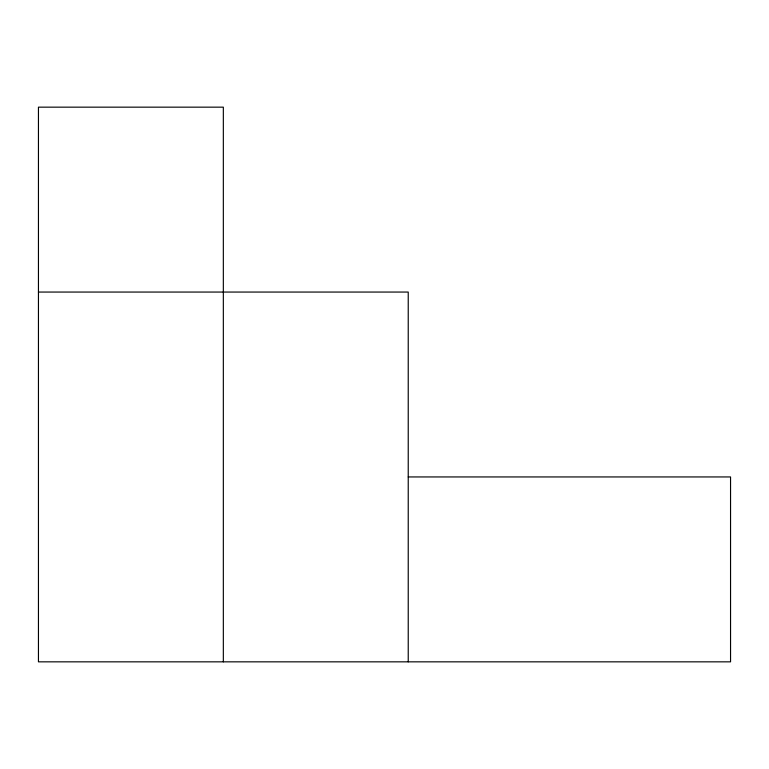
<?xml version="1.0" encoding="UTF-8"?>
<svg xmlns="http://www.w3.org/2000/svg" width="769" height="769" viewBox="0 0 769 769"><rect width="100%" height="100%" fill="white"/><g stroke="black" fill="none" stroke-linecap="round" stroke-linejoin="round"><path stroke-width="1.15" d="M38.45 292.057L408.233 292.057L408.233 661.84M408.233 476.943L730.55 476.943L730.55 661.84L38.45 661.84L38.45 107.16L223.337 107.16L223.337 661.84"/></g></svg>
